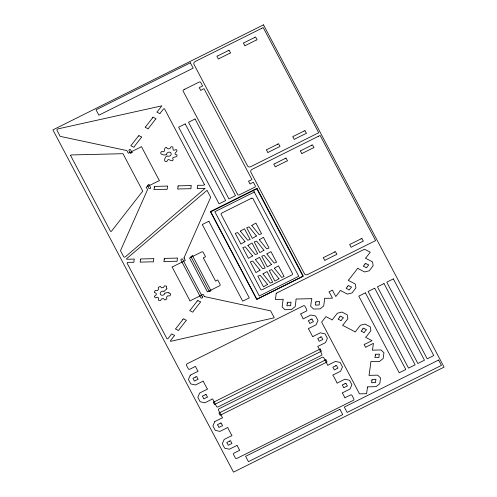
<?xml version="1.0" encoding="UTF-8"?>
<svg xmlns="http://www.w3.org/2000/svg" width="497" height="497" viewBox="0 0 497 497"><rect width="100%" height="100%" fill="white"/><g stroke="black" fill="none" stroke-linecap="round" stroke-linejoin="round"><path stroke-width="0.75" d="M166.489 154.3C166.035 155.946 157.984 154.586 161.506 151.498C166.719 153.151 162.718 147.36 166.576 147.385C167.24 149.895 170.732 148.926 170.993 146.777C175.329 145.82 170.278 152.504 176.143 149.485C179.547 151.641 171.216 153.61 177.081 154.909C177.591 158.605 170.726 155.48 173.242 159.953C170.937 163.004 168.564 156.487 166.762 161.624C162.594 162.395 165.265 155.965 167.228 155.94M164.898 293.112L168.986 292.298L169.005 293.18L170.775 293.994L169.937 295.889L167.769 295.845L166.483 297.107L166.899 298.964L164.836 300.026L163.414 298.579L161.699 298.821L160.456 300.623L158.375 300.188L158.711 298.076L157.499 297.231L155.213 297.92L154.337 296.287L156.263 294.764L156.22 293.336L154.281 292.398L155.107 290.534L157.356 290.59L158.574 289.36L158.214 287.39L160.251 286.396L161.581 287.813L163.401 287.521L164.613 285.794L166.681 286.241L166.327 288.111L167.06 288.627L163.998 291.391M184.182 257.427L210.685 197.253L207.032 190.339L126.455 258.825L126.897 259.266L133.295 259.123A0.665 0.547 -23.8 0 1 134.196 259.099A0.665 0.547 -23.8 0 1 134.091 259.9L133.886 261.434A0.665 0.547 -23.8 0 1 133.774 262.236A0.665 0.547 -23.8 0 1 132.873 262.254L127.617 262.385L127.033 263.056L167.017 338.836L167.911 338.761L171.086 334.686A0.665 0.547 -23.8 0 1 171.633 333.984A0.665 0.547 -23.8 0 1 172.36 334.369L173.77 335.102A0.665 0.547 -23.8 0 1 174.497 335.481A0.665 0.547 -23.8 0 1 173.95 336.183L170.403 340.762L170.508 341.371L274.276 317.782L270.629 310.861L204.901 296.697M254.346 192.041L214.866 211.734L259.304 295.963L298.79 276.27L253.29 190.177M184.194 258.347L185.306 260.459L172.981 266.603A0.665 0.547 -23.8 0 0 172.142 267.019A0.665 0.547 -23.8 0 0 172.502 267.703L189.655 300.213A0.665 0.547 -23.8 0 0 190.016 300.89A0.665 0.547 -23.8 0 0 190.854 300.474L203.174 294.323L204.137 296.15M164.867 293.242A2.429 1.994 -23.8 0 1 161.817 295.249A2.429 1.994 -23.8 0 1 160.407 292.578A2.429 1.994 -23.8 0 1 163.861 291.341M184.12 258.254A0.665 0.547 -23.8 0 1 184.114 257.539M204.764 296.684A0.665 0.547 -23.8 0 1 204.174 296.262M166.532 154.169A2.423 1.988 -23.8 0 1 169.576 152.169A2.423 1.988 -23.8 0 1 170.98 154.834A2.423 1.988 -23.8 0 1 167.532 156.064M240.386 231.136L247.73 240.281L250.134 239.461L244.493 228.769L240.393 231.08M245.021 241.654L240.921 244.058L235.28 233.36L237.684 232.54L245.021 241.654M247.916 245.4L255.253 254.545L257.657 253.725L252.016 243.027L247.916 245.369M251.793 225.452L259.136 234.59L261.54 233.77L255.899 223.078L251.799 225.421M252.544 255.918L248.444 258.316L242.803 247.624L245.207 246.798L252.544 255.943M255.439 259.658L262.776 268.802L265.181 267.982L259.54 257.291L255.439 259.658M256.427 235.963L252.327 238.367L246.686 227.669L249.09 226.849L256.427 235.994M259.322 239.709L266.659 248.854L269.063 248.034L263.422 237.336L259.322 239.709M260.068 270.182L255.967 272.58L250.326 261.882L252.731 261.062L260.068 270.182M262.963 273.922L270.3 283.066L272.704 282.246L267.063 271.548L262.969 273.866M263.95 250.227L259.85 252.625L254.209 241.933L256.614 241.113L263.95 250.227M266.846 253.973L274.182 263.112L276.587 262.292L270.946 251.6L266.852 253.911M267.597 284.439L263.497 286.837L257.85 276.146L260.254 275.326L267.597 284.439M271.474 264.491L267.374 266.889L261.733 256.191L264.137 255.371L271.474 264.491M274.369 268.231L281.706 277.376L284.11 276.556L278.469 265.858L274.369 268.206M278.997 278.749L274.897 281.147L269.256 270.455L271.66 269.635L278.997 278.78M70.599 155.518L110.496 231.279L111.316 231.428L142.732 191.103L123.001 153.697L71.264 154.946L70.599 155.518M204.466 184.617L203.876 185.219L198.62 185.344A0.665 0.547 -23.8 0 0 197.719 185.369A0.665 0.547 -23.8 0 0 197.607 186.164L197.402 187.704A0.665 0.547 -23.8 0 0 197.297 188.506A0.665 0.547 -23.8 0 0 198.197 188.481L205.112 188.32L125.474 256.756A1.224 1.006 -23.8 0 1 123.61 256.614L120.485 250.687L147.342 190.109A0.665 0.547 -23.8 0 0 147.329 189.314L146.186 187.145L158.512 181.001A0.665 0.547 -23.8 0 0 159.351 180.585A0.665 0.547 -23.8 0 0 158.99 179.902L141.838 147.392A0.665 0.547 -23.8 0 0 141.477 146.714A0.665 0.547 -23.8 0 0 140.639 147.131L128.319 153.275L127.089 150.951A0.665 0.547 -23.8 0 0 126.431 150.479L60.162 136.358L57.037 130.431A1.224 1.006 -23.8 0 1 58 128.872L161.879 105.836L157.543 111.421A0.665 0.547 -23.8 0 0 156.996 112.123A0.665 0.547 -23.8 0 0 157.723 112.502L159.133 113.235A0.665 0.547 -23.8 0 0 159.86 113.62A0.665 0.547 -23.8 0 0 160.407 112.918L163.581 108.843L164.476 108.768L204.466 184.617M140.595 259.763L140.384 261.304A0.665 0.547 -23.8 0 0 140.278 262.099A0.665 0.547 -23.8 0 0 141.185 262.081L152.405 261.813A0.665 0.547 -23.8 0 0 153.312 261.795A0.665 0.547 -23.8 0 0 153.418 260.993L153.629 259.453A0.665 0.547 -23.8 0 0 153.735 258.657A0.665 0.547 -23.8 0 0 152.834 258.676L141.608 258.943A0.665 0.547 -23.8 0 0 140.701 258.968A0.665 0.547 -23.8 0 0 140.595 259.763M154.374 187.201L154.169 188.742A0.665 0.547 -23.8 0 0 154.058 189.543A0.665 0.547 -23.8 0 0 154.965 189.519L166.191 189.251A0.665 0.547 -23.8 0 0 167.091 189.233A0.665 0.547 -23.8 0 0 167.203 188.431L167.408 186.897A0.665 0.547 -23.8 0 0 167.52 186.095A0.665 0.547 -23.8 0 0 166.613 186.114L155.387 186.381A0.665 0.547 -23.8 0 0 154.486 186.406A0.665 0.547 -23.8 0 0 154.374 187.201M164.296 259.192L164.085 260.732A0.665 0.547 -23.8 0 0 163.979 261.528A0.665 0.547 -23.8 0 0 164.886 261.509L176.106 261.242A0.665 0.547 -23.8 0 0 177.013 261.223A0.665 0.547 -23.8 0 0 177.118 260.422L177.33 258.881A0.665 0.547 -23.8 0 0 177.435 258.086A0.665 0.547 -23.8 0 0 176.528 258.105L165.308 258.372A0.665 0.547 -23.8 0 0 164.401 258.39A0.665 0.547 -23.8 0 0 164.296 259.192M178.075 186.648L177.864 188.189A0.665 0.547 -23.8 0 0 177.758 188.99A0.665 0.547 -23.8 0 0 178.665 188.966L189.885 188.698A0.665 0.547 -23.8 0 0 190.792 188.68A0.665 0.547 -23.8 0 0 190.898 187.878L191.109 186.344A0.665 0.547 -23.8 0 0 191.215 185.543A0.665 0.547 -23.8 0 0 190.308 185.567L179.088 185.828A0.665 0.547 -23.8 0 0 178.181 185.853A0.665 0.547 -23.8 0 0 178.075 186.648M276.239 293.255L275.394 299.529L282.24 299.362A0.665 0.547 -23.8 0 1 283.147 299.343A0.665 0.547 -23.8 0 1 283.041 300.138L282.122 306.922L284.998 309.718L291.515 309.563L295.162 306.612L296.075 299.834A0.665 0.547 -23.8 0 1 296.181 299.032A0.665 0.547 -23.8 0 1 297.088 299.014L310.787 298.685A0.665 0.547 -23.8 0 1 311.694 298.666A0.665 0.547 -23.8 0 1 311.582 299.461L310.668 306.245L313.539 309.041L320.056 308.885L323.702 305.935L324.622 299.157A0.665 0.547 -23.8 0 1 324.727 298.355A0.665 0.547 -23.8 0 1 325.634 298.337L332.481 298.169L329.486 292.497A0.665 0.547 -23.8 0 1 329.126 291.814A0.665 0.547 -23.8 0 1 329.965 291.397L331.58 290.59A0.665 0.547 -23.8 0 1 332.418 290.173A0.665 0.547 -23.8 0 1 332.779 290.851L335.773 296.529L339.917 291.205A0.665 0.547 -23.8 0 1 340.464 290.503A0.665 0.547 -23.8 0 1 341.19 290.888L347.384 294.118L351.982 292.963L355.914 287.906L355.249 284.011L349.056 280.774A0.665 0.547 -23.8 0 1 348.329 280.395A0.665 0.547 -23.8 0 1 348.875 279.693L357.157 269.045A0.665 0.547 -23.8 0 1 357.703 268.343A0.665 0.547 -23.8 0 1 358.436 268.722L364.63 271.958L369.221 270.803L373.154 265.746L372.495 261.844L366.301 258.614A0.665 0.547 -23.8 0 1 365.568 258.229A0.665 0.547 -23.8 0 1 366.115 257.527L370.259 252.203L364.525 249.214L276.239 293.255M287.303 303.164L287.067 304.916A0.665 0.547 -23.8 0 0 286.955 305.711A0.665 0.547 -23.8 0 0 287.862 305.692L289.608 305.649A0.665 0.547 -23.8 0 0 290.515 305.63A0.665 0.547 -23.8 0 0 290.621 304.829L290.857 303.083A0.665 0.547 -23.8 0 0 290.962 302.282A0.665 0.547 -23.8 0 0 290.062 302.306L288.316 302.344A0.665 0.547 -23.8 0 0 287.409 302.369A0.665 0.547 -23.8 0 0 287.303 303.164M315.85 302.487L315.614 304.239A0.665 0.547 -23.8 0 0 315.502 305.034A0.665 0.547 -23.8 0 0 316.409 305.015L318.155 304.972A0.665 0.547 -23.8 0 0 319.055 304.947A0.665 0.547 -23.8 0 0 319.167 304.152L319.403 302.4A0.665 0.547 -23.8 0 0 319.509 301.604A0.665 0.547 -23.8 0 0 318.602 301.623L316.862 301.667A0.665 0.547 -23.8 0 0 315.955 301.691A0.665 0.547 -23.8 0 0 315.85 302.487M367.426 387.654L366.612 393.699L359.505 393.866L321.646 322.118L325.933 316.601L331.468 319.49A0.665 0.547 -23.8 0 0 332.195 319.869A0.665 0.547 -23.8 0 0 332.741 319.167L337.382 313.209L341.973 312.054L347.229 314.794L347.888 318.695L343.253 324.653A0.665 0.547 -23.8 0 0 342.706 325.355A0.665 0.547 -23.8 0 0 343.433 325.74L354.504 331.518A0.665 0.547 -23.8 0 0 355.231 331.897A0.665 0.547 -23.8 0 0 355.777 331.195L360.412 325.237L365.009 324.075L370.259 326.821L370.924 330.722L366.283 336.68A0.665 0.547 -23.8 0 0 365.736 337.382A0.665 0.547 -23.8 0 0 366.469 337.761L372.004 340.656L365.015 344.141A0.665 0.547 -23.8 0 0 364.177 344.558A0.665 0.547 -23.8 0 0 364.537 345.235L365.227 346.552A0.665 0.547 -23.8 0 0 365.587 347.229A0.665 0.547 -23.8 0 0 366.426 346.813L373.409 343.328L372.595 349.372A0.665 0.547 -23.8 0 0 372.489 350.168A0.665 0.547 -23.8 0 0 373.39 350.149L381.075 349.969L383.945 352.764L383.168 358.511L379.522 361.468L371.843 361.648A0.665 0.547 -23.8 0 0 370.936 361.673A0.665 0.547 -23.8 0 0 370.83 362.468L369.196 374.558A0.665 0.547 -23.8 0 0 369.091 375.353A0.665 0.547 -23.8 0 0 369.992 375.334L377.677 375.148L380.547 377.95L379.77 383.696L376.123 386.647L368.439 386.834A0.665 0.547 -23.8 0 0 367.538 386.852A0.665 0.547 -23.8 0 0 367.426 387.654M371.961 380.298L371.756 381.839A0.665 0.547 -23.8 0 0 371.65 382.634A0.665 0.547 -23.8 0 0 372.551 382.615L374.533 382.566A0.665 0.547 -23.8 0 0 375.44 382.547A0.665 0.547 -23.8 0 0 375.546 381.746L375.757 380.205A0.665 0.547 -23.8 0 0 375.862 379.41A0.665 0.547 -23.8 0 0 374.955 379.428L372.974 379.478A0.665 0.547 -23.8 0 0 372.073 379.503A0.665 0.547 -23.8 0 0 371.961 380.298M375.359 355.113L375.154 356.653A0.665 0.547 -23.8 0 0 375.049 357.455A0.665 0.547 -23.8 0 0 375.949 357.43L377.931 357.38A0.665 0.547 -23.8 0 0 378.838 357.362A0.665 0.547 -23.8 0 0 378.944 356.56L379.155 355.026A0.665 0.547 -23.8 0 0 379.261 354.224A0.665 0.547 -23.8 0 0 378.354 354.249L376.372 354.293A0.665 0.547 -23.8 0 0 375.471 354.318A0.665 0.547 -23.8 0 0 375.359 355.113M190.301 375.167L188.419 379.478L190.773 383.933L195.47 384.97L202.31 381.559A0.665 0.547 -23.8 0 1 203.149 381.137A0.665 0.547 -23.8 0 1 203.509 381.82L207.025 388.48A0.665 0.547 -23.8 0 1 207.379 389.163A0.665 0.547 -23.8 0 1 206.547 389.58L199.707 392.99L197.825 397.308L200.179 401.762L204.876 402.794L211.716 399.383A0.665 0.547 -23.8 0 1 212.554 398.967A0.665 0.547 -23.8 0 1 212.915 399.644L216.549 406.54A1.224 1.006 -23.8 0 0 218.121 406.888L321.211 355.461A1.224 1.006 -23.8 0 0 321.839 354.019L318.198 347.13A0.665 0.547 -23.8 0 1 317.844 346.446A0.665 0.547 -23.8 0 1 318.676 346.03L325.516 342.619L327.399 338.302L325.044 333.847L320.348 332.81L313.508 336.227A0.665 0.547 -23.8 0 1 312.669 336.643A0.665 0.547 -23.8 0 1 312.309 335.96L308.792 329.3A0.665 0.547 -23.8 0 1 308.438 328.623A0.665 0.547 -23.8 0 1 309.271 328.2L316.111 324.789L317.993 320.478L315.638 316.017L310.942 314.986L304.102 318.397A0.665 0.547 -23.8 0 1 303.263 318.813A0.665 0.547 -23.8 0 1 302.903 318.136L301.033 314.595A0.665 0.547 -23.8 0 1 300.679 313.911A0.665 0.547 -23.8 0 1 301.511 313.495L306.158 311.178A1.224 1.006 -23.8 0 0 306.786 309.737L304.903 306.177A1.224 1.006 -23.8 0 0 303.338 305.829L187.083 363.823A1.224 1.006 -23.8 0 0 186.456 365.258L188.338 368.824A1.224 1.006 -23.8 0 0 189.904 369.165L194.551 366.848A0.665 0.547 -23.8 0 1 195.389 366.432A0.665 0.547 -23.8 0 1 195.75 367.115L197.62 370.656A0.665 0.547 -23.8 0 1 197.974 371.334A0.665 0.547 -23.8 0 1 197.141 371.75L190.301 375.167M214.791 421.586L212.915 425.904L215.263 430.359L219.966 431.396L226.806 427.979A0.665 0.547 -23.8 0 1 227.645 427.563A0.665 0.547 -23.8 0 1 228.005 428.246L231.515 434.906A0.665 0.547 -23.8 0 1 231.875 435.583A0.665 0.547 -23.8 0 1 231.037 436.006L224.197 439.416L222.321 443.728L224.669 448.188L229.372 449.22L236.212 445.809A0.665 0.547 -23.8 0 1 237.05 445.393A0.665 0.547 -23.8 0 1 237.411 446.07L239.274 449.611A0.665 0.547 -23.8 0 1 239.635 450.294A0.665 0.547 -23.8 0 1 238.796 450.711L234.149 453.028A1.224 1.006 -23.8 0 0 233.528 454.463L235.404 458.029A1.224 1.006 -23.8 0 0 236.976 458.377L353.23 400.383A1.224 1.006 -23.8 0 0 353.852 398.948L351.975 395.382A1.224 1.006 -23.8 0 0 350.404 395.04L345.757 397.358A0.665 0.547 -23.8 0 1 344.924 397.774A0.665 0.547 -23.8 0 1 344.564 397.091L342.694 393.549A0.665 0.547 -23.8 0 1 342.334 392.872A0.665 0.547 -23.8 0 1 343.172 392.456L350.012 389.039L351.895 384.728L349.54 380.267L344.837 379.236L337.997 382.647A0.665 0.547 -23.8 0 1 337.165 383.069A0.665 0.547 -23.8 0 1 336.804 382.386L333.288 375.726A0.665 0.547 -23.8 0 1 332.928 375.042A0.665 0.547 -23.8 0 1 333.767 374.626L340.607 371.216L342.489 366.898L340.134 362.443L335.432 361.412L328.598 364.823A0.665 0.547 -23.8 0 1 327.759 365.239A0.665 0.547 -23.8 0 1 327.399 364.562L323.758 357.666A1.224 1.006 -23.8 0 0 322.193 357.318L219.102 408.745A1.224 1.006 -23.8 0 0 218.475 410.18L222.109 417.076A0.665 0.547 -23.8 0 1 222.47 417.76A0.665 0.547 -23.8 0 1 221.631 418.176L214.791 421.586M138.241 136.271L131.469 144.975A0.665 0.547 -23.8 0 0 130.922 145.677A0.665 0.547 -23.8 0 0 131.655 146.062L133.059 146.795A0.665 0.547 -23.8 0 0 133.792 147.174A0.665 0.547 -23.8 0 0 134.339 146.472L141.105 137.762A0.665 0.547 -23.8 0 0 141.651 137.06A0.665 0.547 -23.8 0 0 140.924 136.681L139.514 135.948A0.665 0.547 -23.8 0 0 138.787 135.569A0.665 0.547 -23.8 0 0 138.241 136.271M152.542 117.882L145.77 126.592A0.665 0.547 -23.8 0 0 145.23 127.294A0.665 0.547 -23.8 0 0 145.956 127.679L147.367 128.412A0.665 0.547 -23.8 0 0 148.094 128.791A0.665 0.547 -23.8 0 0 148.64 128.089L155.412 119.379A0.665 0.547 -23.8 0 0 155.959 118.677A0.665 0.547 -23.8 0 0 155.226 118.298L153.821 117.565A0.665 0.547 -23.8 0 0 153.088 117.18A0.665 0.547 -23.8 0 0 152.542 117.882M182.884 319.54L176.118 328.25A0.665 0.547 -23.8 0 0 175.571 328.952A0.665 0.547 -23.8 0 0 176.298 329.337L177.709 330.07A0.665 0.547 -23.8 0 0 178.435 330.449A0.665 0.547 -23.8 0 0 178.982 329.747L185.754 321.037A0.665 0.547 -23.8 0 0 186.3 320.335A0.665 0.547 -23.8 0 0 185.567 319.956L184.163 319.223A0.665 0.547 -23.8 0 0 183.43 318.838A0.665 0.547 -23.8 0 0 182.884 319.54M197.172 301.151L190.401 309.861A0.665 0.547 -23.8 0 0 189.854 310.563A0.665 0.547 -23.8 0 0 190.581 310.942L191.991 311.675A0.665 0.547 -23.8 0 0 192.718 312.054A0.665 0.547 -23.8 0 0 193.265 311.352L200.036 302.642A0.665 0.547 -23.8 0 0 200.583 301.94A0.665 0.547 -23.8 0 0 199.85 301.561L198.446 300.828A0.665 0.547 -23.8 0 0 197.713 300.449A0.665 0.547 -23.8 0 0 197.172 301.151M347.794 286.253L346.738 287.608A0.665 0.547 -23.8 0 0 346.198 288.31A0.665 0.547 -23.8 0 0 346.925 288.695L348.521 289.527A0.665 0.547 -23.8 0 0 349.254 289.906A0.665 0.547 -23.8 0 0 349.801 289.204L350.851 287.85A0.665 0.547 -23.8 0 0 351.398 287.148A0.665 0.547 -23.8 0 0 350.665 286.769L349.068 285.937A0.665 0.547 -23.8 0 0 348.341 285.551A0.665 0.547 -23.8 0 0 347.794 286.253M365.009 264.106L363.959 265.46A0.665 0.547 -23.8 0 0 363.413 266.162A0.665 0.547 -23.8 0 0 364.139 266.541L365.742 267.374A0.665 0.547 -23.8 0 0 366.469 267.759A0.665 0.547 -23.8 0 0 367.016 267.057L368.066 265.702A0.665 0.547 -23.8 0 0 368.612 265A0.665 0.547 -23.8 0 0 367.886 264.615L366.283 263.783A0.665 0.547 -23.8 0 0 365.556 263.404A0.665 0.547 -23.8 0 0 365.009 264.106M339.898 316.887L338.706 318.422A0.665 0.547 -23.8 0 0 338.159 319.124A0.665 0.547 -23.8 0 0 338.892 319.509L340.296 320.242A0.665 0.547 -23.8 0 0 341.029 320.621A0.665 0.547 -23.8 0 0 341.576 319.919L342.768 318.378A0.665 0.547 -23.8 0 0 343.315 317.676A0.665 0.547 -23.8 0 0 342.582 317.297L341.178 316.564A0.665 0.547 -23.8 0 0 340.445 316.185A0.665 0.547 -23.8 0 0 339.898 316.887M362.922 328.89L361.729 330.43A0.665 0.547 -23.8 0 0 361.182 331.132A0.665 0.547 -23.8 0 0 361.909 331.511L363.319 332.244A0.665 0.547 -23.8 0 0 364.046 332.623A0.665 0.547 -23.8 0 0 364.593 331.921L365.792 330.387A0.665 0.547 -23.8 0 0 366.332 329.685A0.665 0.547 -23.8 0 0 365.606 329.3L364.195 328.567A0.665 0.547 -23.8 0 0 363.469 328.188A0.665 0.547 -23.8 0 0 362.922 328.89M261.323 28.528L195.222 61.498A2.454 2.013 -23.8 0 0 193.973 64.374L247.581 165.986A2.454 2.013 -23.8 0 0 250.712 166.675L318.714 132.755L263.217 27.577L261.323 28.528M184.816 89.205L183.784 89.721A1.224 1.006 -23.8 0 0 183.163 91.156L237.709 194.551A1.224 1.006 -23.8 0 0 239.281 194.892L254.632 187.232A1.224 1.006 -23.8 0 0 255.259 185.797L253.377 182.231L250.879 183.48A0.665 0.547 -23.8 0 1 250.041 183.896A0.665 0.547 -23.8 0 1 249.687 183.213L248.991 181.902A0.665 0.547 -23.8 0 1 248.63 181.219A0.665 0.547 -23.8 0 1 249.469 180.802L251.967 179.56L204 88.646L201.546 89.87A0.665 0.547 -23.8 0 1 200.713 90.286A0.665 0.547 -23.8 0 1 200.353 89.603L199.657 88.292A0.665 0.547 -23.8 0 1 199.297 87.609A0.665 0.547 -23.8 0 1 200.136 87.192L202.59 85.969L200.707 82.403A1.224 1.006 -23.8 0 0 199.142 82.061L184.816 89.205M318.223 136.377L252.122 169.347A2.454 2.013 -23.8 0 0 250.873 172.223L304.481 273.835A2.454 2.013 -23.8 0 0 307.618 274.518L375.614 240.604L320.124 135.426L318.223 136.377M191.19 257.16L189.543 257.98L207.411 291.851L219.475 285.837A1.224 1.006 -23.8 0 0 220.103 284.396L217.754 279.941L216.394 280.619A0.665 0.547 -23.8 0 1 215.561 281.035A0.665 0.547 -23.8 0 1 215.201 280.351L203.689 258.539A0.665 0.547 -23.8 0 1 203.335 257.862A0.665 0.547 -23.8 0 1 204.168 257.44L205.528 256.769L203.174 252.308A1.224 1.006 -23.8 0 0 201.608 251.967L191.19 257.16M263.497 24.85L52.924 129.885L233.503 472.15L444.076 367.115L263.497 24.85M190.363 62.796L96.045 109.843L98.866 115.192L193.184 68.139L190.363 62.796M228.247 50.657L217.86 55.838A0.665 0.547 -23.8 0 0 217.021 56.254A0.665 0.547 -23.8 0 0 217.382 56.938L218.071 58.248A0.665 0.547 -23.8 0 0 218.431 58.926A0.665 0.547 -23.8 0 0 219.27 58.509L229.657 53.328A0.665 0.547 -23.8 0 0 230.496 52.912A0.665 0.547 -23.8 0 0 230.136 52.228L229.446 50.918A0.665 0.547 -23.8 0 0 229.086 50.234A0.665 0.547 -23.8 0 0 228.247 50.657M254.694 37.461L244.3 42.643A0.665 0.547 -23.8 0 0 243.468 43.065A0.665 0.547 -23.8 0 0 243.822 43.742L244.518 45.059A0.665 0.547 -23.8 0 0 244.878 45.736A0.665 0.547 -23.8 0 0 245.717 45.32L256.104 40.139A0.665 0.547 -23.8 0 0 256.943 39.717A0.665 0.547 -23.8 0 0 256.582 39.039L255.887 37.729A0.665 0.547 -23.8 0 0 255.533 37.045A0.665 0.547 -23.8 0 0 254.694 37.461M185.207 123.915L178.628 127.195L219.071 203.845L225.65 200.564L185.207 123.915M195.079 118.988L188.5 122.274L228.937 198.924L235.522 195.644L195.079 118.988M132.078 152.529L130.431 153.349L129.021 150.672A0.919 0.758 -23.8 0 1 129.493 149.597A0.919 0.758 -23.8 0 1 130.668 149.852L132.078 152.529M149.007 184.617L147.36 185.437L148.889 188.332A0.919 0.758 -23.8 0 0 150.063 188.587A0.919 0.758 -23.8 0 0 150.535 187.512L149.007 184.617M277.668 144.223L267.274 149.404A0.665 0.547 -23.8 0 0 266.442 149.821A0.665 0.547 -23.8 0 0 266.796 150.504L267.492 151.815A0.665 0.547 -23.8 0 0 267.852 152.498A0.665 0.547 -23.8 0 0 268.684 152.076L279.078 146.895A0.665 0.547 -23.8 0 0 279.917 146.478A0.665 0.547 -23.8 0 0 279.556 145.795L278.86 144.484A0.665 0.547 -23.8 0 0 278.5 143.801A0.665 0.547 -23.8 0 0 277.668 144.223M304.089 131.04L293.696 136.221A0.665 0.547 -23.8 0 0 292.857 136.644A0.665 0.547 -23.8 0 0 293.218 137.321L293.913 138.638A0.665 0.547 -23.8 0 0 294.274 139.315A0.665 0.547 -23.8 0 0 295.106 138.899L305.5 133.718A0.665 0.547 -23.8 0 0 306.332 133.295A0.665 0.547 -23.8 0 0 305.978 132.618L305.282 131.307A0.665 0.547 -23.8 0 0 304.922 130.624A0.665 0.547 -23.8 0 0 304.089 131.04M285.148 158.5L274.76 163.687A0.665 0.547 -23.8 0 0 273.922 164.103A0.665 0.547 -23.8 0 0 274.282 164.78L274.978 166.097A0.665 0.547 -23.8 0 0 275.332 166.775A0.665 0.547 -23.8 0 0 276.17 166.358L286.558 161.177A0.665 0.547 -23.8 0 0 287.396 160.761A0.665 0.547 -23.8 0 0 287.036 160.077L286.347 158.767A0.665 0.547 -23.8 0 0 285.986 158.083A0.665 0.547 -23.8 0 0 285.148 158.5M311.594 145.31L301.207 150.492A0.665 0.547 -23.8 0 0 300.368 150.914A0.665 0.547 -23.8 0 0 300.728 151.591L301.418 152.902A0.665 0.547 -23.8 0 0 301.778 153.585A0.665 0.547 -23.8 0 0 302.617 153.169L313.004 147.988A0.665 0.547 -23.8 0 0 313.843 147.566A0.665 0.547 -23.8 0 0 313.483 146.888L312.793 145.578A0.665 0.547 -23.8 0 0 312.433 144.894A0.665 0.547 -23.8 0 0 311.594 145.31M256.999 188.326L210.368 211.585L256.732 299.461L303.363 276.195L256.999 188.326M256.812 188.841L210.753 211.821L256.837 299.169L302.903 276.189L256.812 188.841M251.414 198.291L221.799 213.064A1.224 1.006 -23.8 0 0 221.171 214.499L260.676 289.372A1.224 1.006 -23.8 0 0 262.242 289.714L291.857 274.947A1.224 1.006 -23.8 0 0 292.478 273.505L252.979 198.638A1.224 1.006 -23.8 0 0 251.414 198.291M208.852 221.246L202.273 224.526L242.716 301.182L249.295 297.902L208.852 221.246M192.519 255.75L190.873 256.57L209.374 291.627L211.014 290.807L192.519 255.75M334.568 252.072L324.181 257.253A0.665 0.547 -23.8 0 0 323.342 257.67A0.665 0.547 -23.8 0 0 323.702 258.353L324.392 259.664A0.665 0.547 -23.8 0 0 324.752 260.341A0.665 0.547 -23.8 0 0 325.591 259.925L335.978 254.744A0.665 0.547 -23.8 0 0 336.817 254.327A0.665 0.547 -23.8 0 0 336.457 253.644L335.767 252.333A0.665 0.547 -23.8 0 0 335.407 251.65A0.665 0.547 -23.8 0 0 334.568 252.072M360.99 238.889L350.596 244.07A0.665 0.547 -23.8 0 0 349.764 244.493A0.665 0.547 -23.8 0 0 350.118 245.17L350.814 246.481A0.665 0.547 -23.8 0 0 351.174 247.164A0.665 0.547 -23.8 0 0 352.013 246.748L362.4 241.567A0.665 0.547 -23.8 0 0 363.239 241.144A0.665 0.547 -23.8 0 0 362.878 240.467L362.183 239.156A0.665 0.547 -23.8 0 0 361.828 238.473A0.665 0.547 -23.8 0 0 360.99 238.889M311.085 319.366L309.252 320.279A0.665 0.547 -23.8 0 0 308.413 320.695A0.665 0.547 -23.8 0 0 308.774 321.379L309.463 322.69A0.665 0.547 -23.8 0 0 309.824 323.373A0.665 0.547 -23.8 0 0 310.662 322.957L312.495 322.037A0.665 0.547 -23.8 0 0 313.334 321.621A0.665 0.547 -23.8 0 0 312.973 320.944L312.284 319.627A0.665 0.547 -23.8 0 0 311.923 318.95A0.665 0.547 -23.8 0 0 311.085 319.366M195.75 376.999L193.917 377.913A0.665 0.547 -23.8 0 0 193.078 378.335A0.665 0.547 -23.8 0 0 193.439 379.012L194.128 380.323A0.665 0.547 -23.8 0 0 194.489 381.006A0.665 0.547 -23.8 0 0 195.327 380.59L197.16 379.671A0.665 0.547 -23.8 0 0 197.999 379.254A0.665 0.547 -23.8 0 0 197.638 378.577L196.949 377.26A0.665 0.547 -23.8 0 0 196.588 376.583A0.665 0.547 -23.8 0 0 195.75 376.999M365.37 292.845L358.791 296.125L399.234 372.781L405.813 369.501L365.37 292.845M374.695 288.198L368.109 291.478L408.553 368.128L415.138 364.848L374.695 288.198M384.013 283.545L377.434 286.825L417.878 363.481L424.457 360.201L384.013 283.545M393.338 278.898L386.759 282.178L427.196 358.828L433.782 355.548L393.338 278.898M320.49 337.19L318.658 338.109A0.665 0.547 -23.8 0 0 317.819 338.525A0.665 0.547 -23.8 0 0 318.179 339.202L318.869 340.52A0.665 0.547 -23.8 0 0 319.229 341.197A0.665 0.547 -23.8 0 0 320.068 340.78L321.901 339.867A0.665 0.547 -23.8 0 0 322.739 339.451A0.665 0.547 -23.8 0 0 322.379 338.768L321.689 337.457A0.665 0.547 -23.8 0 0 321.329 336.773A0.665 0.547 -23.8 0 0 320.49 337.19M205.155 394.823L203.323 395.742A0.665 0.547 -23.8 0 0 202.484 396.159A0.665 0.547 -23.8 0 0 202.844 396.842L203.534 398.153A0.665 0.547 -23.8 0 0 203.894 398.83A0.665 0.547 -23.8 0 0 204.733 398.414L206.566 397.501A0.665 0.547 -23.8 0 0 207.404 397.084A0.665 0.547 -23.8 0 0 207.044 396.401L206.354 395.09A0.665 0.547 -23.8 0 0 205.994 394.407A0.665 0.547 -23.8 0 0 205.155 394.823M320.223 348.981L213.281 402.328L214.455 404.558L321.404 351.211L320.223 348.981M325.895 359.722L218.947 413.069L220.121 415.299L327.069 361.953L325.895 359.722M220.202 423.345L218.369 424.258A0.665 0.547 -23.8 0 0 217.531 424.674A0.665 0.547 -23.8 0 0 217.891 425.357L218.581 426.668A0.665 0.547 -23.8 0 0 218.941 427.352A0.665 0.547 -23.8 0 0 219.78 426.929L221.612 426.016A0.665 0.547 -23.8 0 0 222.451 425.6A0.665 0.547 -23.8 0 0 222.091 424.916L221.401 423.606A0.665 0.547 -23.8 0 0 221.041 422.922A0.665 0.547 -23.8 0 0 220.202 423.345M335.624 365.873L333.785 366.786A0.665 0.547 -23.8 0 0 332.953 367.202A0.665 0.547 -23.8 0 0 333.307 367.886L334.003 369.196A0.665 0.547 -23.8 0 0 334.363 369.88A0.665 0.547 -23.8 0 0 335.202 369.464L337.034 368.544A0.665 0.547 -23.8 0 0 337.873 368.128A0.665 0.547 -23.8 0 0 337.513 367.445L336.817 366.134A0.665 0.547 -23.8 0 0 336.463 365.457A0.665 0.547 -23.8 0 0 335.624 365.873M229.608 441.168L227.775 442.082A0.665 0.547 -23.8 0 0 226.936 442.504A0.665 0.547 -23.8 0 0 227.297 443.181L227.986 444.492A0.665 0.547 -23.8 0 0 228.347 445.175A0.665 0.547 -23.8 0 0 229.185 444.759L231.018 443.846A0.665 0.547 -23.8 0 0 231.857 443.423A0.665 0.547 -23.8 0 0 231.496 442.746L230.801 441.429A0.665 0.547 -23.8 0 0 230.446 440.752A0.665 0.547 -23.8 0 0 229.608 441.168M345.03 383.696L343.191 384.616A0.665 0.547 -23.8 0 0 342.358 385.032A0.665 0.547 -23.8 0 0 342.713 385.709L343.408 387.026A0.665 0.547 -23.8 0 0 343.769 387.703A0.665 0.547 -23.8 0 0 344.601 387.287L346.44 386.374A0.665 0.547 -23.8 0 0 347.279 385.952A0.665 0.547 -23.8 0 0 346.918 385.274L346.223 383.964A0.665 0.547 -23.8 0 0 345.869 383.28A0.665 0.547 -23.8 0 0 345.03 383.696M339.923 409.273L245.605 456.321L248.425 461.67L342.744 414.622L339.923 409.273M438.627 360.039L344.309 407.086L347.13 412.429L441.448 365.382L438.627 360.039M202.472 296.926L182.604 259.272A0.919 0.758 -23.8 0 0 181.424 259.012A0.919 0.758 -23.8 0 0 180.958 260.093L200.825 297.753A0.919 0.758 -23.8 0 0 201.999 298.007A0.919 0.758 -23.8 0 0 202.472 296.926"/></g></svg>
